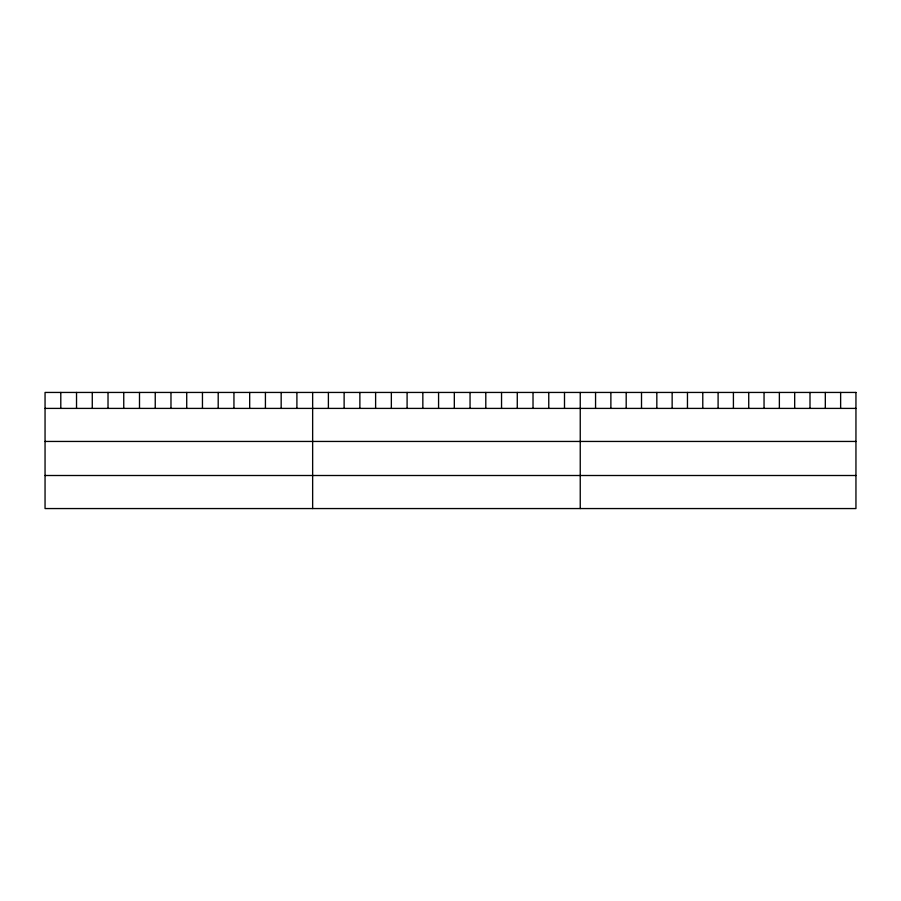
<?xml version="1.0" encoding="UTF-8"?>
<svg xmlns="http://www.w3.org/2000/svg" width="901" height="901" viewBox="0 0 901 901"><rect width="100%" height="100%" fill="white"/><g stroke="black" fill="none" stroke-linecap="round" stroke-linejoin="round"><path stroke-width="1.35" d="M45.05 408.401L855.95 408.401M45.05 441.445L855.95 441.445M45.05 475.503L855.95 475.503M840.633 392.442L840.633 408.401M825.316 392.442L825.316 408.401M809.999 392.442L809.999 408.401M794.682 392.442L794.682 408.401M779.365 392.442L779.365 408.401M764.048 392.442L764.048 408.401M748.731 392.442L748.731 408.401M733.414 392.442L733.414 408.401M718.097 392.442L718.097 408.401M702.78 392.442L702.78 408.401M687.463 392.442L687.463 408.401M672.146 392.442L672.146 408.401M656.829 392.442L656.829 408.401M641.512 392.442L641.512 408.401M626.195 392.442L626.195 408.401M610.878 392.442L610.878 408.401M595.561 392.442L595.561 408.401M580.244 392.442L580.244 508.558M564.499 392.442L564.499 408.401M548.765 392.442L548.765 408.401M533.02 392.442L533.02 408.401M517.275 392.442L517.275 408.401M501.542 392.442L501.542 408.401M485.797 392.442L485.797 408.401M470.052 392.442L470.052 408.401M454.318 392.442L454.318 408.401M438.573 392.442L438.573 408.401M422.839 392.442L422.839 408.401M407.094 392.442L407.094 408.401M391.349 392.442L391.349 408.401M375.616 392.442L375.616 408.401M359.871 392.442L359.871 408.401M344.126 392.442L344.126 408.401M328.392 392.442L328.392 408.401M312.647 392.442L312.647 508.558M296.902 392.442L296.902 408.401M281.168 392.442L281.168 408.401M265.423 392.442L265.423 408.401M249.678 392.442L249.678 408.401M233.945 392.442L233.945 408.401M218.2 392.442L218.2 408.401M202.455 392.442L202.455 408.401M186.721 392.442L186.721 408.401M170.976 392.442L170.976 408.401M155.242 392.442L155.242 408.401M139.497 392.442L139.497 408.401M123.752 392.442L123.752 408.401M108.019 392.442L108.019 408.401M92.274 392.442L92.274 408.401M76.529 392.442L76.529 408.401M60.795 392.442L60.795 408.401M855.95 392.442L45.05 392.442L45.05 508.558L855.95 508.558L855.95 392.442"/></g></svg>
